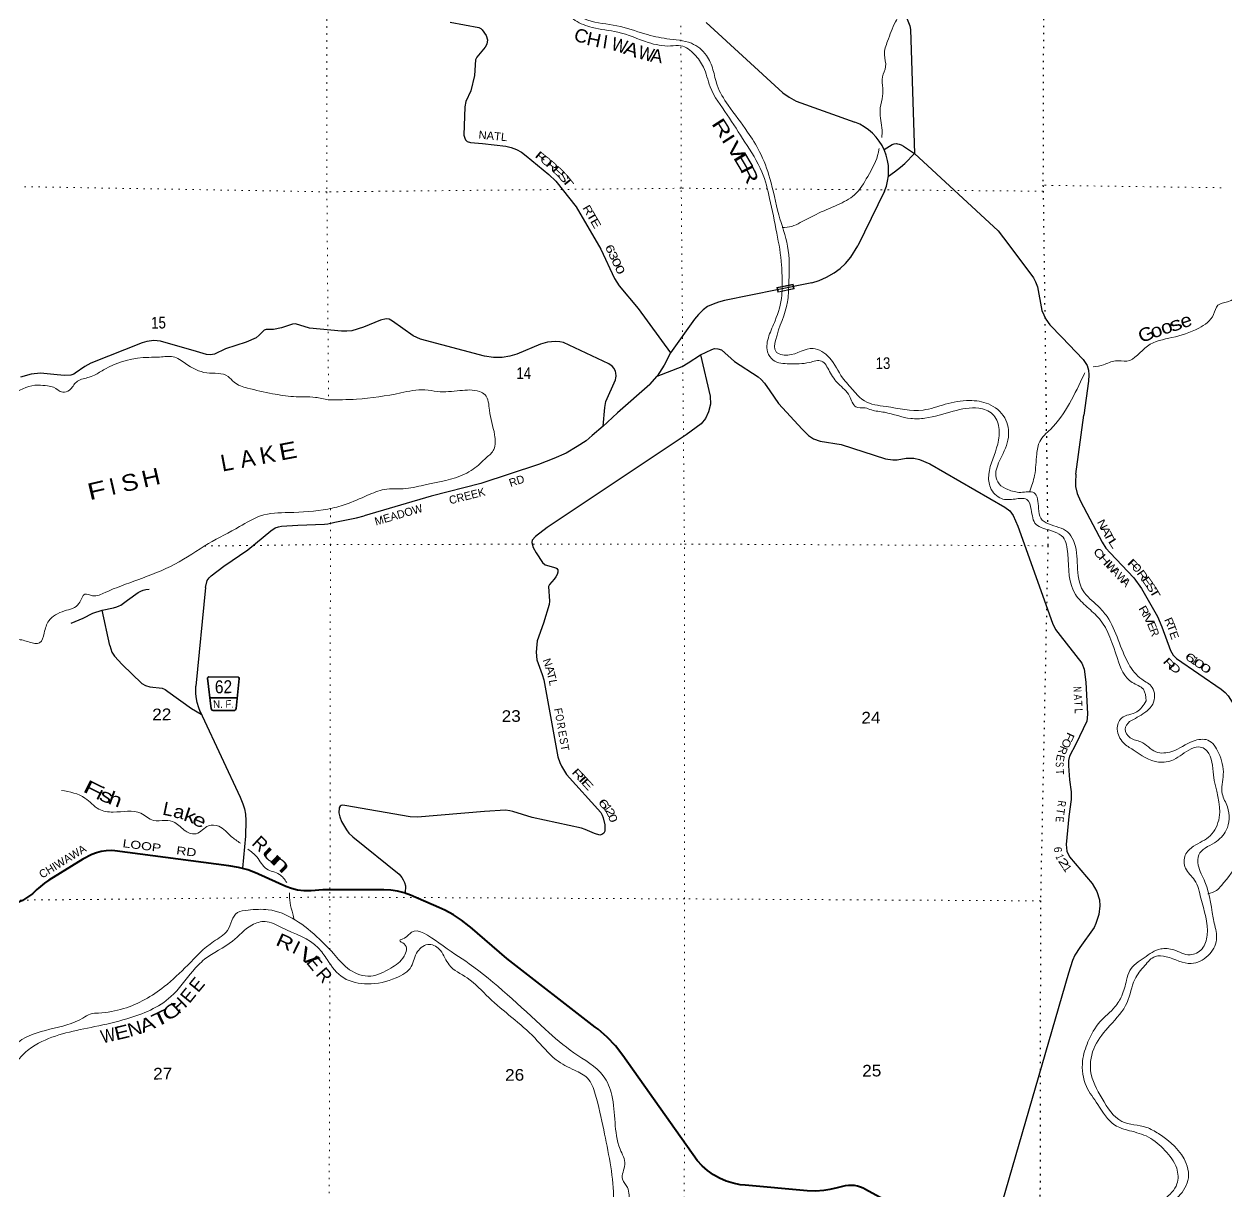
# Model space of a CAD drawing. Header units: feet. Extents: x -3 to 248627, y 0 to 184934.
# Drawn here: x 71586 to 89617, y 112351 to 129861 of the extents above; entities that cross this region are included whole.
import ezdxf
from ezdxf.enums import TextEntityAlignment as Align

# ---------------------------------------------------------------- set-up
doc = ezdxf.new("R2010")
doc.units = ezdxf.units.FT
doc.header["$LTSCALE"] = 70
doc.linetypes.add('DOTTED', pattern=[1.5, 0.3, -1.2])
for name, color, linetype, lineweight in [('26', 7, 'Continuous', 40), ('27', 7, 'Continuous', 35), ('29', 7, 'Continuous', 25), ('30', 7, 'Continuous', 35), ('31', 7, 'Continuous', 13), ('39', 7, 'Continuous', 13), ('6', 7, 'DOTTED', 25), ('7', 7, 'DOTTED', 13)]:
    doc.layers.add(name, color=color, linetype=linetype, lineweight=lineweight)
doc.layers.add('41', color=7, linetype='Continuous')

msp = doc.modelspace()

# ---------------------------------------------------------------- linework, layer by layer
at = {"layer": '26'}
for points in [[(75079.06, 117125.2), (74942.28, 117178.19), (74800.71, 117216.59), (74655.9, 117239.98), (72947.47, 117464.54), (72890.05, 117467.7), (72816.68, 117464.88), (72744.01, 117454.41), (72672.83, 117436.4), (72603.92, 117411.04), (72467.66, 117341.16), (71956.83, 117025.91), (71890.47, 116981.07), (71800.15, 116907.63), (71777.53, 116883.37), (71711.61, 116822.11), (71639.64, 116768.08), (71562.42, 116721.86), (71480.8, 116683.97), (71395.66, 116654.82), (70778.42, 116489.37)], [(85256.83, 111807.58), (84199.03, 112389.11), (84165.87, 112406.74), (84123.29, 112424.42), (84079.09, 112437.55), (84033.75, 112445.99), (83987.79, 112449.65), (83941.69, 112448.48), (83895.97, 112442.5), (83776.41, 112413.11), (83664.53, 112387.89), (83574.24, 112372.99), (83449.89, 112363.92), (83325.27, 112367.89), (82395.22, 112451.01), (82320.09, 112459.24), (82214.3, 112480.48), (82111.31, 112512.66), (82012.24, 112555.42), (81918.19, 112608.31), (81830.18, 112670.74), (81749.18, 112742.03), (81676.08, 112821.39), (80561.98, 114396.21), (80452.16, 114540.17), (80327.89, 114671.85), (80190.54, 114789.82), (80147.57, 114821.93), (78823.66, 115849.41), (78271.7, 116324.52), (78259.18, 116335.89), (78145.1, 116427.9), (78022.03, 116507.48), (77891.32, 116573.76), (77804.92, 116617.03), (77380.39, 116802.09), (77283.95, 116836.97), (77183.76, 116861.77), (77081.52, 116875.96), (76978.36, 116879.38), (76064.02, 116879.09), (75891.12, 116866.37), (75871.25, 116865.39), (75778.5, 116866.72), (75686.4, 116877.73), (75595.95, 116898.31), (75508.15, 116928.23), (75098.08, 117116.49), (75079.06, 117125.2)]]:
    msp.add_lwpolyline(points, dxfattribs=at)
at = {"layer": '29'}
for p, q in [((86188.78, 126763.53), (84931.31, 127918.36)), ((84484.7, 127356.62), (84082.03, 126534.77)), ((83393.91, 125981.17), (82876.48, 125875.96)), ((80966.89, 124456), (81077.03, 124580.11)), ((87351.65, 123112.25), (87474.05, 123998.52)), ((74304.37, 121414.61), (74162.19, 119935.84)), ((72874.2, 120544.37), (72755.99, 121075.94))]:
    msp.add_line(p, q, dxfattribs=at)
for points in [[(84721.04, 130196.11), (84861.97, 129836.44), (84875.02, 129777.53), (84931.31, 127918.36)], [(77975.45, 129889.75), (78405.39, 129808.82), (78433.65, 129796.7), (78453.48, 129777.02), (78514.4, 129687.62), (78530.55, 129627.02), (78521.17, 129561.22), (78498.25, 129513.91), (78375.11, 129364.43), (78354.42, 129323.71), (78340.03, 129089.3), (78283.48, 128862.59), (78209.58, 128697.84), (78192.95, 128621.63), (78179.94, 128192.97), (78193.44, 128152.46), (78205.55, 128124.18), (78229.77, 128099.94), (78278.95, 128085.53), (78455.52, 128068.78), (78806.69, 128031.24), (78885.83, 128011.06), (78966.57, 127982.78), (79043.28, 127942.38), (79112.51, 127885.23), (79451.36, 127605.29), (79556.01, 127506.07), (79863.84, 127119.6), (80231.26, 126485.39), (80438.9, 126044.29), (80508.8, 125938.58), (80790.98, 125594.22), (81275.94, 124930.09)], [(81809.4, 129883.54), (82960.29, 128831.63), (83054.03, 128764.47), (83159.35, 128706.57), (84039.9, 128389.5)], [(84480.5, 127979.65), (84596.76, 128055.83), (84613.54, 128061.62), (84629.74, 128067.41), (84661.57, 128069.72), (84680.66, 128067.41), (84702.65, 128061.62), (84733.32, 128048.88), (84767.46, 128029.2), (84931.31, 127918.36)], [(84543.23, 127581.08), (84636.11, 127645.92), (84724.64, 127715.4), (84786.56, 127770.98), (84931.31, 127918.36)], [(86188.78, 126763.53), (86265.78, 126657.15), (86511.14, 126332.93), (86714.83, 126055.03), (86747.24, 125994.81), (86779.65, 125920.7), (86844.46, 125568.69), (86900.01, 125434.37), (86960.19, 125351), (87140.74, 125165.73), (87460.17, 124832.24), (87520.35, 124744.24), (87543.49, 124670.13), (87544.65, 124600.65), (87543.49, 124508.02), (87474.05, 123998.52)], [(83393.91, 125981.17), (83504.82, 126017.88), (83615.93, 126064.2), (83731.66, 126131.36), (83817.3, 126193.89), (83898.32, 126272.62), (83977.01, 126365.26), (84082.03, 126534.77)], [(82876.48, 125875.96), (82084.77, 125716.82), (81994.5, 125691.34), (81913.48, 125663.55), (81832.47, 125624.18), (81765.35, 125575.55), (81695.91, 125506.08), (81633.41, 125434.28), (81275.94, 124930.09)], [(80265.26, 123831.91), (80290.6, 124111.74), (80308.95, 124201.44), (80450.25, 124528.68), (80457.33, 124554.95), (80462.37, 124581.2), (80457.33, 124631.7), (80450.25, 124653.92), (80431.08, 124696.34), (80400.52, 124731.35), (80353.36, 124767.03), (79674.09, 125086.19), (79617.57, 125096.3), (79551.71, 125103.76), (79433.88, 125092.26), (79329.44, 125060.12), (78973.56, 124913.38), (78866.64, 124884.2), (78753.59, 124864), (78624.4, 124859.96), (78486.51, 124883.85), (77528.29, 125138.71), (77417.62, 125186.61), (77107.26, 125408.68), (77059.96, 125437.66), (77011.51, 125441.7), (76930.72, 125419.43), (76674.8, 125315.46), (76498.78, 125263.95), (76426.11, 125255.87), (76344.37, 125255.02), (75864.79, 125303.65), (75657.01, 125364.95), (75607.7, 125363.89), (75443.67, 125308.65), (75325.56, 125281.77), (75216.95, 125280.11), (75185.26, 125272.75), (75107.94, 125195.27), (75063.75, 125157.73), (74915.85, 125090.58), (74603.75, 124990.22), (74441.79, 124912.48), (74379.8, 124900.5), (74318.65, 124904.39), (74172.9, 124953.09), (73630.43, 125105.41), (73531.39, 125114.47), (73425.92, 125101.94), (73357.78, 125082.15), (72588.68, 124775.12), (72496.18, 124724.79), (72354.52, 124625.64), (72330.3, 124609.48), (72286.53, 124599.12), (72193.03, 124593.32), (72083.97, 124603.68), (71833.71, 124625.64), (71694.91, 124612.91), (71530.92, 124565.04)], [(81724.25, 124903.98), (81894.82, 124983.39), (81935.2, 124995.51), (81984.29, 124993.96), (82040.17, 124975.31), (82236.29, 124801.51), (82591.26, 124571.31), (82633.2, 124533.99), (82684.12, 124478.39), (82766.77, 124360.72), (82896.44, 124171.4), (83248.03, 123789.41), (83344.22, 123694.63), (83419.51, 123642.44), (83517.82, 123605.76), (83833.18, 123557.29), (84496.87, 123343.15), (84608.81, 123326.53), (84674.51, 123326.99), (84807.75, 123351.23), (84925.45, 123350.83), (85009.61, 123331.03), (85164.66, 123266.43), (86289.44, 122620), (86362.11, 122563.44), (86414.6, 122494.76), (86484.65, 122332.64), (87002.24, 120876.42), (87048.46, 120785.86), (87115.83, 120692.99), (87441.6, 120276.77), (87476.42, 120187.94), (87501.74, 119994.83), (87526.88, 119517.31), (87522.84, 119456.71), (87514.77, 119408.23), (87351.9, 119066.53), (87258.39, 118883.03), (87243.34, 118821.43), (87242.25, 118737.59), (87257.43, 118531.15), (87282.62, 118349.76), (87281.58, 118234.93), (87245.28, 117980.33), (87208.15, 117559.51), (87216, 117460.97), (87255.58, 117373.6), (87595.24, 116977.51), (87668.18, 116854.97), (87707.26, 116731.99), (87710.57, 116640.85), (87696.44, 116511.57), (87651.65, 116373.12), (87625.78, 116317.66), (87413.56, 116014.94), (87335.1, 115901.54), (87300.63, 115821.88), (87241.81, 115633.21), (86198.53, 112026.98)], [(81724.25, 124903.98), (81869.01, 124282.19), (81874.64, 124163.27), (81844.6, 124047.71), (81801.96, 123949.15), (81733.57, 123868.68), (81510.16, 123702.86), (79426.59, 122312.12), (79250.38, 122175.61), (79201.93, 122123.09), (79195.57, 122088.17), (79218.08, 122014.01), (79264.85, 121932.46), (79355.35, 121787.77), (79396.45, 121753.17), (79558.22, 121706.97), (79571.3, 121696.34), (79585.48, 121678.69), (79585.48, 121642.33), (79578.41, 121610.01), (79558.22, 121573.65), (79534.32, 121537.87), (79460.32, 121460.53), (79448.87, 121429.11), (79461.33, 121210.06), (79456.79, 121158.81), (79372.56, 120877.84), (79277.62, 120616.19), (79270.56, 120556.69), (79263.5, 120442.46), (79274.17, 120328.41), (79353.94, 120106.69), (79378.56, 120030.39), (79589.24, 118872.74), (79615.75, 118790.12), (79643, 118733.56), (79719.45, 118607.32), (80230.77, 118040.23), (80253.64, 118002.33), (80268.78, 117957.89), (80290.21, 117856.41), (80294.02, 117812.45), (80292, 117761.95), (80277.87, 117729.63), (80247.15, 117707.91), (80217.31, 117699.33), (80138.76, 117723.15), (79999.29, 117786.19), (79943.69, 117803.87), (79202.65, 117964.78), (78914.26, 118054.86), (78867.08, 118064.51), (78803.23, 118073.03), (78488.18, 118053.78), (77483.03, 117968), (77371.86, 117973.69), (76394.12, 118146.93), (76363.68, 118149.8), (76340.46, 118145.76), (76323.31, 118133.64), (76308.16, 118110.26), (76304.13, 118036.68), (76317.25, 117974.06), (76343.69, 117906.25), (76417.17, 117778.12), (76454.52, 117731.67), (76515.77, 117673.17), (77209.51, 117113.39), (77250.88, 117067.1), (77271.06, 117032.76), (77291.25, 116988.32), (77302.97, 116939.83), (77299.66, 116831.29)], [(81275.94, 124930.09), (81180.89, 124748.79), (81077.03, 124580.11)], [(81077.03, 124580.11), (81449.39, 124725.63), (81541.98, 124781.21), (81724.25, 124903.98)], [(80966.89, 124456), (80481.25, 124030.38), (80254.25, 123821.79)], [(80265.26, 123831.91), (80103.43, 123690.44), (80009.67, 123614.02), (79878.9, 123526.01), (79713.39, 123428.75), (79529.39, 123347.69), (79298.39, 123256.99)], [(79298.39, 123256.99), (78431.09, 122972.63), (77689.69, 122783.42), (76684.49, 122488.67)], [(87351.65, 123112.25), (87347.12, 122990.4), (87349.14, 122925.75), (87371.35, 122824.75), (87421.81, 122707.59), (87744.8, 122093.5), (87803.34, 122004.63), (87865.92, 121931.9), (88221.21, 121560.22), (88334.25, 121398.62), (88576.49, 120978.46), (88641.09, 120824.94), (88770.29, 120469.42), (88810.66, 120400.75), (88859.11, 120348.22), (89529.31, 119887.66), (89587.85, 119839.19), (89634.28, 119790.7), (89769.54, 119572.71)], [(74304.37, 121414.61), (74332.94, 121515.85), (74360.71, 121557.54), (74393.13, 121589.96), (74582.93, 121733.54), (74939.39, 121979.02), (75286.59, 122261.56), (75350.24, 122305.56), (75401.17, 122324.09), (75443.99, 122331.03), (75689.34, 122349.56), (76092.1, 122363.45), (76141.86, 122370.4), (76244.87, 122391.24), (76567.76, 122458.41), (76684.49, 122488.67)], [(72755.99, 121075.94), (72924.46, 121108.25), (72978.28, 121124.47), (73014.15, 121138.36), (73035.56, 121149.94), (73137.41, 121221.73), (73294.8, 121339.84), (73334.74, 121360.68), (73373.5, 121374.57), (73411.12, 121382.68), (73459.14, 121390.79)], [(72290.09, 120880.15), (72470.78, 120953.09), (72616.6, 121027.2), (72755.99, 121075.94)], [(72874.2, 120544.37), (72904.21, 120443.62), (72941.24, 120385.73), (73056.98, 120258.35), (73353.26, 119975.82), (73408.81, 119943.39), (73473.62, 119922.55), (73654.17, 119901.71), (73700.46, 119883.18), (73739.81, 119853.07), (74093.96, 119600.64), (74242.1, 119514.96)], [(74242.1, 119514.96), (74205.06, 119609.91), (74181.91, 119688.65), (74172.66, 119744.23), (74163.4, 119820.65), (74162.19, 119935.84)], [(74223.97, 119553.36), (74255.64, 119489.34), (74824.39, 118267.94)], [(74824.39, 118267.94), (74863.6, 118171.75), (74889.06, 118093.01), (74902.95, 118014.27), (74912.49, 117918.37)], [(74912.49, 117918.37), (74905.92, 117685.57), (74859.37, 117203.96)]]:
    msp.add_lwpolyline(points, dxfattribs=at)
msp.add_arc((83765, 127658.91), 780.61, 337.21707, 69.38027, dxfattribs=at)
at = {"layer": '30'}
msp.add_line((74377.2, 119760.48), (74782.27, 119760.48), dxfattribs=at)
msp.add_lwpolyline([(74423.05, 119569.93), (74404.07, 119572.04), (74392.83, 119591.73), (74337.3, 120052.39), (74342.92, 120063.64), (74356.98, 120072.08), (74798.38, 120070.67), (74805.41, 120066.45), (74812.44, 120050.98), (74765.34, 119597.36), (74756.2, 119578.37), (74745.67, 119569.22)], close=True, dxfattribs=at)
at = {"layer": '31'}
for p, q in [((82871.43, 125912.81), (83116.28, 125963.29)), ((83116.28, 125963.29), (83131.43, 125889.83))]:
    msp.add_line(p, q, dxfattribs=at)
msp.add_lwpolyline([(83131.43, 125889.83), (82886.58, 125839.35), (82871.43, 125912.81)], dxfattribs=at)
msp.add_lwpolyline([(82880.88, 125906.59), (83110.06, 125953.83), (83121.97, 125896.04), (82892.79, 125848.8)], close=True, dxfattribs=at)
at = {"layer": '39'}
for points in [[(75419.63, 137783.39), (75405.99, 137739.68), (75372.84, 137525.97), (75394.97, 137324.58), (75602.84, 136875.12), (75803.97, 136701.81), (76296.89, 136555.75), (76926.67, 136421.19), (77119.3, 136292.15), (77281.51, 135979.31), (77251.49, 135755.2), (77113, 135705.37), (76690.15, 135690.87), (76411.13, 135593.19), (76256.22, 135369.79), (76222.24, 135139.58), (76202.11, 134933.72), (76085.11, 134747), (76108.62, 134610.15), (76309.04, 134303.76), (76541.81, 134189.25), (76979.13, 133961.96), (77122.21, 133751.75), (77047.88, 133323.54), (77119.18, 133037.98), (77284.51, 132817.92), (77291.16, 132551.85), (77394.09, 132327.11), (77548.09, 132233.96), (77741.2, 132056.53), (77725.8, 131780.15), (77594.11, 131653.77), (77456.19, 131545.47), (77441.57, 131394.1), (77408.18, 131103.42), (77420.96, 130829.34), (77516.63, 130727.52), (77835.54, 130456.64), (78063.69, 130402.57), (78280.59, 130263.7), (78754.8, 129972.28), (79061.2, 129949.27), (79523.66, 130032.73), (79660.71, 130024.08), (79847.08, 129917.15), (80101.94, 129808.92), (80485.33, 129740.35), (80942.08, 129585.84), (81274.96, 129532.86), (81432.03, 129536.52), (81634.75, 129405.57), (81769.57, 129215.43), (81871.16, 128922.13), (82125.09, 128501.38), (82388.96, 128092.83), (82647.18, 127643.89), (82761.9, 127245.88), (82869.75, 126726.82), (82940.96, 126245.69), (82949.28, 125932.29)], [(75494.39, 137783.57), (75483.91, 137737.82), (75475.46, 137537.12), (75561.12, 137225.51), (75773.96, 136884.97), (76207.18, 136665.7), (76945.81, 136522.2), (77233.7, 136333.67), (77413.92, 136033.12), (77404.52, 135760.83), (77233.02, 135585.65), (77069.99, 135573.86), (76639.18, 135549.2), (76479.05, 135446.71), (76342.22, 135227.53), (76321.44, 135088.2), (76301.2, 134894.43), (76184.42, 134685.54), (76209.64, 134578.94), (76445.3, 134375.75), (77008.27, 134071.14), (77177.63, 133851.12), (77198.6, 133563.02), (77140.84, 133292.25), (77156.81, 133102.89), (77338.11, 132897.11), (77426.31, 132736.74), (77402.35, 132510.67), (77449.83, 132394.23), (77688.88, 132255.59), (77868.66, 131999.39), (77848.66, 131781.43), (77681.11, 131614.35), (77537.25, 131495.91), (77570.41, 131401.49), (77551.5, 131276.29), (77470.8, 131085.92), (77529.46, 130856.69), (77682.4, 130666.75), (77976.03, 130508.52), (78214.25, 130454.55), (78404.94, 130317.43), (78862.84, 130045.99), (79096.55, 130040.36), (79605.32, 130126.33), (79744.86, 130069.32), (80036.4, 129919.13), (80472.29, 129836.99), (80892.47, 129714.36), (81221.52, 129641.18), (81588.79, 129572.43), (81814.16, 129391.31), (81912.97, 129176.61), (81975.68, 128945.4), (82139.79, 128644.68), (82431.79, 128242.47), (82609.94, 127947.95), (82766.99, 127546.35), (82899.27, 127001.34), (83030.83, 126528.9), (83052.03, 126012.97), (83048.87, 125951.11)], [(87611.07, 124720.65), (87767.77, 124753.72), (87944.45, 124812.02), (88115.71, 124807.76), (88425.7, 125032.78), (88793.04, 125161.63), (89194.52, 125300.91), (89416.05, 125508.87), (89479.17, 125644.62), (89623.68, 125696.54), (90001.53, 125984.77), (90398.45, 126178.44), (90676.33, 126391.03), (90973.82, 126658.26), (91225.68, 126854.45), (91316, 127091.29), (91346.84, 127436.39), (91445.71, 127622.91), (91682.75, 128300.82), (91863.97, 128716.04), (91908.02, 128946.35), (92008.43, 129181.28), (92240.24, 129776.47), (92315.73, 130087.75), (92267.51, 130278.79), (92156.07, 130549.81), (92062.93, 130802.88), (92025.89, 131086.78), (92088.01, 131323.33), (92239.81, 131657.59), (92364.75, 131856.48), (92390.87, 131882.05)], [(84714.12, 130008.54), (84647.32, 129892.71), (84529.32, 129603.15), (84482.97, 129401.05), (84500.86, 129221.79), (84451.98, 129072.08), (84457.72, 128898.75), (84447.2, 128739.36), (84416.75, 128559.6), (84447.79, 128271.6), (84443.11, 128162.7)], [(84402.13, 127995.58), (84392.66, 127938.35), (84233.07, 127577.8), (84034.37, 127301.51), (83780.05, 127149.66), (83457.16, 127007.17), (83220.7, 126883.72), (83094.35, 126827.96), (82950.77, 126808.92)], [(82949.28, 125932.29), (82943.41, 125794.09), (82844.43, 125414), (82752.02, 125185.21), (82730.22, 124945.05), (82816.04, 124820.94), (83056.27, 124767), (83358.2, 124788.3), (83541.3, 124808.35), (83659.67, 124652.33), (83794.44, 124466.23), (83959.39, 124284.47), (84055.67, 124122.17), (84192.8, 124105.45), (84287.76, 124076.2), (84483.5, 124039.94), (84879.21, 123947.3), (85088.66, 123951.5), (85514.64, 124056.76), (85898.93, 124101.1), (86103.22, 124014.52), (86197.86, 123813.89), (86180.21, 123561.68), (86047.69, 123110.68), (86071.81, 122911.33), (86236.58, 122747.72), (86440.1, 122739.76), (86615.42, 122731.51), (86683.34, 122585.04), (86756.08, 122357.97), (86859.35, 122302.59), (87160.82, 122166.62), (87229.75, 121917.33), (87346.55, 121307.64), (87521.63, 121119.94), (87704.67, 120942.41), (87974.38, 120350.45), (88197.49, 119989.86), (88363.68, 119886.75), (88403.66, 119713.78)], [(83048.87, 125951.11), (83030.97, 125698.22), (82851.38, 125117.69), (82852.99, 124954.4), (83032.82, 124897.8), (83414.54, 124998.57), (83657.64, 124857.96), (83855.99, 124557.6), (84014.95, 124369.74), (84183.71, 124210.2), (84506.82, 124126.88), (85061.26, 124074.2), (85394.78, 124160.35), (85756.79, 124216.56), (86041.31, 124165.09), (86285.07, 123957.95), (86340.32, 123666.18), (86222.68, 123340.34), (86152.6, 123093.63), (86202.19, 122967.13), (86333.96, 122881.8), (86525.73, 122839.45), (86725.2, 122833.47), (86793.97, 122600.31), (86827.67, 122451.46), (86943.33, 122365.97), (87228.52, 122245.96), (87314.37, 122119.84), (87374.54, 121737.39), (87460.82, 121363.27), (87682.6, 121137.76), (87819.13, 120977.89), (88144.41, 120265.53), (88340.03, 120037.72), (88496.33, 119916.37), (88504.84, 119666.45), (88385.25, 119538.17), (88156.94, 119404.74)], [(70037.89, 123151.08), (70009.15, 123205.21), (69992.52, 123257.46), (70000.04, 123311.98), (69995.1, 123404.67), (70126.75, 123535.08), (70235.6, 123731.79), (70409.91, 123826.36), (70700.57, 123968.52), (70993.99, 124036.1), (71160.12, 124142.68), (71438.27, 124329.06), (71795.63, 124447.72), (71936.76, 124435.08), (72027.59, 124415.87), (72165.28, 124342.71), (72265.69, 124374), (72371.26, 124494.06), (72537.79, 124560.32), (72640.15, 124597.68), (72796.39, 124686.01), (73457.32, 124864.29), (73618.43, 124867.99), (73821.83, 124872.13), (74006.12, 124771.23), (74325.76, 124631.42), (74644.53, 124578.3), (74734.01, 124492.53), (74934.3, 124403.9), (75309.79, 124319.11), (75626.45, 124276.04), (75952.89, 124263.32), (76146.64, 124225.02)], [(86662.23, 122858.51), (86732.73, 123091.62), (86765.8, 123414.56), (86812.26, 123604.57), (86969.62, 123783.65), (87475.13, 124607.51), (87487.81, 124633.53)], [(76146.64, 124225.02), (76569.51, 124237.51), (77233.29, 124331.14), (77595.41, 124377.26), (77778.94, 124352.97), (78119.24, 124364.59), (78413.45, 124351.54), (78496.53, 124302), (78561.25, 124070.81), (78639.41, 123702.66), (78627.48, 123482.77), (78519.9, 123362.69), (78318.19, 123187.18), (78188.01, 123111.22), (77617.47, 122958.08), (77307.88, 122896.37), (76985.73, 122882.93), (76734.81, 122795.62), (76401.79, 122659.08), (76140.61, 122589.81), (75554.98, 122537.32), (75130.47, 122486.51), (74817.83, 122325.98), (74349.01, 122071.07), (73846.46, 121763.39), (73292.83, 121529.77), (72801.23, 121337.13), (72612.35, 121290.8), (72499.34, 121311.79), (72408.07, 121171.72), (72191.6, 121062.6), (71957.41, 120912.97), (71888.71, 120730.79), (71819.67, 120582.89), (71666.46, 120595.4), (71470.66, 120637.71), (71414.11, 120653.25), (71439.67, 120716.02), (71352.39, 120783.66), (71157.75, 120912.68), (71168.64, 121033.77), (71202.5, 121072.43), (71258.38, 121125.43), (71253.46, 121216.11), (71198.8, 121243.77), (71114.05, 121259.01), (70966.44, 121112.3), (70766.74, 120936.82), (70618.38, 120663.08), (70470.49, 120544.6), (70264.6, 120588.82), (70190.28, 120567.88), (70164.61, 120515.19), (70088.71, 120449.88), (69994.83, 120370.27), (69730.87, 120379.61), (69614.05, 120378.38), (69453.56, 120312.19), (69370.87, 120323.42), (69424.37, 120412.69), (69447.7, 120497.62), (69427.03, 120551.84), (69438.63, 120600.35), (69557.63, 120789.1), (69647.93, 121027.96), (69669.42, 121094.72), (69700.38, 121224.08), (69592.42, 121345.94), (69426.01, 121471.22), (69416.92, 121575.97), (69434.21, 121660.83), (69508.59, 121675.73), (69532.14, 121738.47), (69505.8, 121754.33), (69450.95, 121802.14), (69458.37, 121866.74), (69544.13, 121952.32), (69531.35, 122022.75), (69581.71, 122023.28), (69621.79, 122043.86), (69678.24, 122038.4), (69778.78, 122055.58), (69809.43, 122011.54), (69838.79, 122098.55), (69863.86, 122211.72), (69975.99, 122279.42), (69960.78, 122392.17), (70001.44, 122557.93), (70037.08, 122620.8), (69960.08, 122666.37), (69995.34, 122767.55), (70012.75, 122840.32), (70070.27, 122931.65), (70025.56, 122971.5), (70034.89, 123046.2), (70016.23, 123100.44), (70037.89, 123151.08)], [(88403.66, 119713.78), (88266.3, 119549.03), (88035.6, 119453.87), (87972.78, 119287.89), (88065.42, 119085.22), (88209.47, 118979.86), (88589.98, 118794.31), (88815.22, 118830.94), (89079.51, 118992.99), (89236.38, 119016.8), (89319.52, 118961.22), (89413.69, 118603.32), (89500.58, 117963.07), (89366.29, 117691.49), (89116.06, 117533.63), (88992.48, 117401.28), (88996.45, 117203.74), (89131.13, 117027.72), (89226.48, 116754.51), (89320.59, 116199.02), (89244.03, 115996.59), (89063.64, 115906), (88821.19, 115980.08), (88623.66, 115994.14), (88377.2, 115862.53), (88161.55, 115670.75), (88112.61, 115527.09), (88040.4, 115292.46), (87937.32, 115124.03), (87715.91, 114903.97), (87533.6, 114599.63), (87453.81, 114316.53), (87512.01, 113930.02), (87679.81, 113663.62), (87936.66, 113353.79), (88155.03, 113269.38), (88439.99, 113173.56), (88687.72, 112972.51), (88863.57, 112706.19), (88867.91, 112470.34), (88676.85, 112236.48), (88583.36, 112116.54), (88602.94, 111969.57), (88710.68, 111666.24), (88863.22, 111516.62), (89093.96, 111404.11), (89383.9, 111211.56), (89710.79, 111152.48), (90124.95, 111027.77), (90333.93, 110874.7), (90420.49, 110676), (90380.32, 110459.84), (90188.16, 110133.23), (90020.53, 109974.21), (89834.16, 109877.5), (89568.74, 109830.37), (89420.7, 109728.01), (89471.28, 109500.71), (89544.12, 109263.56), (89620.65, 109215.76)], [(88156.94, 119404.74), (88091.59, 119291.14), (88165.39, 119160.86), (88327.15, 119098.03), (88552.2, 118949.17), (88791.83, 118955.7), (89112.59, 119110.27), (89329.99, 119124.64), (89491.01, 118932.77), (89562.69, 118608.9), (89547.43, 118318.41), (89623.88, 118123.64), (89607.18, 117774.66), (89429.76, 117587.31), (89193.87, 117405.4), (89187.33, 117252.1), (89286.51, 116999.1), (89427.58, 116379.58), (89460.23, 116131.92), (89333.66, 115894.7), (89081.04, 115775.12), (88707.39, 115878.08), (88542.2, 115880.39), (88386.39, 115747.7), (88235.39, 115536.44), (88119.94, 115192.48), (87863.51, 114847.04), (87638.95, 114538.23), (87574.13, 114166.57), (87745.41, 113751), (88040.85, 113409.32), (88410.36, 113318.42), (88590.55, 113225.54), (89005.87, 112778.24), (89041.86, 112601.19), (88917.8, 112313.6), (88724.35, 112118.02), (88679.22, 111996.57), (88790.38, 111753.77), (88965.62, 111549.95), (89210, 111483.95), (89322.13, 111348.02), (89880.78, 111277.24), (90281.13, 111122.14), (90461.47, 110809.5), (90520.75, 110517.77), (90377.25, 110159.4), (90180.24, 109915.39), (89819.24, 109756.37), (89590.59, 109657.21), (89562.65, 109630.7), (89626.18, 109520.47), (89743.36, 109357.01)], [(72147.67, 118370.5), (72499.27, 118257.23), (72708.39, 118090.05), (72922.34, 118045.91), (73337.45, 118028.07), (73525.83, 117921.17), (73701.08, 117920.98), (73846.41, 117890.24), (74008.83, 117760.88), (74168.33, 117722.23), (74352.47, 117841.09), (74503.63, 117832.59), (74692.45, 117681.33), (74828.77, 117578.1)], [(89332.62, 116820.59), (89461.01, 116869.87), (89532.8, 116943.2), (89794.84, 117333.05), (89899.15, 117580.12), (90141.62, 117707.66), (90560.17, 117750.34), (90638.16, 117725.93)], [(74941.74, 117489.64), (75076.19, 117372.82), (75220.96, 117194.89), (75415.14, 117112.24), (75524.24, 116989.51)], [(75563.77, 116834.07), (75574.44, 116686.47), (75614.34, 116521.56), (75637.81, 116429.34)], [(85081.57, 105480.89), (85063.67, 105662.16), (85040.46, 105972.41), (84942.36, 106116.56), (84805.32, 106123.19), (84695.19, 106057.52), (84624.55, 106070.9), (84644.66, 106278.78), (84544.93, 106995.51), (84551.11, 107594.39), (84707.17, 107904.5), (85106.94, 108217.16), (85684.98, 108426.83), (86110.07, 108419.18), (86217.21, 108379.97), (86261.12, 108420.75), (86307.9, 108374.87), (86439.25, 108128.25), (86593.39, 108020.98), (86779.44, 107946.31), (86918.73, 107915.51), (87060.02, 108090.38), (87064.34, 108469.47), (86930.46, 109585.05), (86730.65, 109828.95), (86479.7, 109949.31), (86280.44, 109933.12), (85953.6, 109782.52), (84966.86, 109348.8), (84727.05, 109156.77), (84520.77, 109035.66), (84215.07, 108988.11), (83640.01, 109088.96), (83265.3, 109298.77), (83039.41, 109532.3), (82864.37, 109715.97), (82685.41, 109889.51), (82247.57, 110372.86), (81929.59, 110548.98), (81560.7, 110781.02), (81348.95, 110807.03), (80900.97, 110889.05), (80791.04, 111006.86), (80681.03, 111336.37), (80646.47, 112184.83), (80630.09, 112416.53), (80556.35, 112540.76), (80590.41, 112762.9), (80521.68, 112992.03), (80396.87, 113801.25), (80269.13, 114090.25), (79828.62, 114436.47), (79398.1, 114790.85), (78258.4, 115772.94), (77802.12, 116084.72), (77393.65, 116245.78), (77289.77, 116158), (77217.64, 116118.93), (77282.57, 116071.22), (77282.41, 115883.71), (77082.73, 115706.22), (76781.75, 115588.15), (76466.61, 115681.63), (76250.99, 115895.12), (76012.88, 116142.64), (75247.14, 116582.24), (74943.04, 116577.04), (74784.29, 116539.09), (74633.85, 116271.38), (74428.01, 116105.92), (74038.73, 115751.03), (73687.4, 115428.8), (73078.31, 115099.84), (72704.31, 115033.43), (72577.56, 115017.99), (72469.38, 114958.39), (71504.08, 114597.48), (71326.74, 114402.07), (71155.48, 114202.7), (70925.29, 114055.12), (70657.16, 113905.46)], [(70725.6, 113797.21), (70946.61, 113936.39), (71349.12, 114174.48), (71614.29, 114451.45), (71804.37, 114580.46), (72643.88, 114829.16), (73128.16, 114947.13), (73787.58, 115278.63), (74114.12, 115663.1), (74291.66, 115838.35), (74709.96, 116110.88), (75001.66, 116351.84), (75198.52, 116406.32), (75447.19, 116314.16), (75996.04, 116011.41), (76128.73, 115833.35), (76377.17, 115559.73), (76734.57, 115470.72), (77162.73, 115559.87), (77390.66, 115731.61), (77485.13, 115956.4), (77661.33, 116063.08), (77827.42, 115970.06), (77958.47, 115753.68), (78228.29, 115558.91), (78553.48, 115263.9), (79240.26, 114660.17), (79561.74, 114332.87), (79839.26, 114174.47), (80031.77, 114057.52), (80148.94, 113818.82), (80275.12, 113279.79), (80421.84, 112291.36), (80419.99, 111865.92), (80453.75, 111507.39), (80542.97, 111038.54), (80576.79, 110877.6), (80625.9, 110799.48), (80805.93, 110722.73), (81271.71, 110673.16), (81674.08, 110518.08), (82235.72, 110144.9), (82336, 109984.65), (82355.22, 109873.96), (82558, 109736.96), (83049.98, 109278.37), (83401.75, 108943.32), (83799.67, 108830.54), (84376.17, 108788.17), (84982.09, 109030.4), (86132.47, 109619.06), (86406.99, 109765.08), (86616.49, 109763.23), (86736.81, 109613.27), (86812.27, 109110.01), (86853.44, 108612.43), (86853.36, 108416.86), (86885.58, 108213.56), (86846.13, 108128.47), (86726.29, 108230.04), (86463.43, 108535.78), (86312, 108572.5), (86129.98, 108647.22), (85854.11, 108638.29), (85283.75, 108467), (84921.03, 108277.72), (84720.14, 108223.19), (84536.86, 108017.64)]]:
    msp.add_spline(points, degree=3, dxfattribs=at)
at = {"layer": '6'}
for points in [[(86984.8, 137825.2), (86873.86, 132672.13), (86858.98, 127443.93), (86861.87, 127355.25), (86928, 122374.16)], [(86929.3, 122276.48), (86932.45, 122039.23), (86821.83, 116715.27), (86813.15, 111471.01), (86817.85, 111402.5), (86815.35, 109757.95)]]:
    msp.add_lwpolyline(points, dxfattribs=at)
at = {"layer": '7'}
for p, q in [((81432.87, 129602.82), (81432.42, 129844.24)), ((86861.87, 127355.25), (82806.84, 127388.23)), ((89530.26, 127407.33), (86858.98, 127443.93)), ((76169.2, 115781.62), (76169.08, 115733.23))]:
    msp.add_line(p, q, dxfattribs=at)
for points in [[(76121.17, 134581.22), (76121.79, 132662.62), (76125.91, 127345.91), (76150.64, 124224.98)], [(81481.04, 110797.4), (81481.93, 111415.3), (81487.76, 116744.22), (81485.62, 121990.68), (81437.01, 127399.38), (81433, 129536.31)], [(82729.49, 127388.87), (81437.01, 127399.38), (76125.91, 127345.91), (70900.03, 127434.46), (65575.73, 127290.12), (61807.74, 127333.97)], [(76178.75, 122595.49), (76178.09, 122057.92), (76171.84, 116845.65), (76169.69, 115979.69)], [(74287.34, 122035.21), (76170.03, 122057.84), (81487.63, 122065.01), (86932.45, 122039.23)], [(86821.83, 116715.27), (81487.76, 116744.22), (76169.83, 116771.32), (70822.46, 116719.48), (65622.29, 116651.04), (63853.16, 116629.61)], [(76168.51, 115504.01), (76158.33, 111404.04), (76170.41, 106097.49)]]:
    msp.add_lwpolyline(points, dxfattribs=at)

# ---------------------------------------------------------------- texts
at = {"layer": '27', "width": 1.3}
msp.add_text('LOOP    RD', height=120, rotation=352.512, dxfattribs=at).set_placement((73057.83, 117521.49))
at = {"layer": '27'}
msp.add_text('CHIWAWA', height=120, rotation=31.68, dxfattribs=at).set_placement((71857.07, 117047))
at = {"layer": '30', "width": 1.05}
msp.add_text('NATL', height=120, rotation=354.581, dxfattribs=at).set_placement((78394.17, 128144.91))
at = {"layer": '30'}
for s, height, rotation, width, p in [('F', 120, 320.438, 1.75, (79296.68, 127823.88)), ('O', 120, 317.438, 1.5, (79372.7, 127763.35)), ('R', 120, 320.438, 1.5, (79461.68, 127689.69)), ('E', 120, 316.526, 1.75, (79556.54, 127602.55)), ('S', 120, 308.538, 1.6, (79624.45, 127530.4)), ('T', 120, 308.538, 1.8, (79689.13, 127457.26)), ('R', 120, 300.085, 1.25, (79988.72, 127043.67)), ('T', 120, 300.085, 1.55, (80047.01, 126943.05)), ('E', 120, 300.085, 1.35, (80105.07, 126842.87)), ('6', 120, 295.208, 1.45, (80318.55, 126464.31)), ('3', 120, 295.208, 1.4, (80365.86, 126363.81)), ('0', 120, 295.208, 1.5, (80414.38, 126260.75)), ('0', 120, 295.208, 1.5, (80464.71, 126153.83)), ('N', 120, 297.743, 1.2, (87697.01, 122334.75)), ('A', 120, 297.743, 1.35, (87751.13, 122231.83)), ('T', 120, 297.743, 1.45, (87794.03, 122151.5)), ('L', 120, 303.373, 1.65, (87869.06, 122044.24)), ('C', 120, 303.373, 1.3, (87648.04, 121895)), ('H', 120, 310.71, 1.45, (87737.61, 121790.77)), ('I', 120, 313.708, 1.4, (87807.2, 121718.36)), ('F', 120, 313.708, 1.9, (88172.47, 121712.51)), ('R', 120, 304.973, 1.35, (88302.88, 121562.72)), ('E', 120, 304.973, 1.5, (88376.24, 121465.33)), ('S', 120, 299.965, 1.35, (88431.07, 121385.09)), ('T', 120, 299.965, 1.55, (88485.35, 121300.12)), ('R', 120, 299.965, 1.25, (88323.22, 121037.34)), ('V', 120, 297.965, 1.35, (88395.01, 120905.67)), ('E', 120, 292.821, 1.15, (88438.73, 120815.48)), ('R', 120, 292.821, 1.1, (88699.42, 120874.41)), ('T', 120, 289.972, 1.25, (88734.47, 120789.07)), ('E', 120, 289.972, 1.1, (88769.99, 120676.19)), ('R', 120, 312.686, 1.6, (88710.49, 120229.12)), ('D', 120, 322.503, 1.45, (88804.03, 120155.83)), ('6', 120, 325.503, 1.75, (89038.24, 120310.06)), ('1', 120, 325.503, 0.9, (89101.76, 120266.41)), ('0', 120, 325.503, 1.8, (89167.6, 120221.16)), ('0', 120, 325.503, 1.8, (89264.99, 120154.23)), ('A', 120, 289.788, 1.15, (79417.18, 120156.96)), ('T', 120, 285.884, 1.15, (79435.98, 120072.5)), ('62', 194, 0.63, 0.9, (74577.03, 119828.1)), ('N', 120, 273.014, 0.7, (87316.2, 119884.79)), ('N. F.', 114.1, 0.63, 0.95, (74576.78, 119609.22)), ('A', 120, 273.014, 0.8, (87322.32, 119766.66)), ('F', 120, 280.314, 0.95, (79537.36, 119548.75)), ('T', 120, 273.014, 0.9, (87328.53, 119670.88)), ('L', 120, 273.014, 0.85, (87334.47, 119558.06)), ('O', 120, 280.314, 0.8, (79557.68, 119449.26)), ('R', 120, 280.314, 0.85, (79578.5, 119330.83)), ('E', 120, 280.314, 0.9, (79598.89, 119210.66)), ('F', 120, 244.515, 1.3, (87204.06, 119196.9)), ('S', 120, 280.314, 0.9, (79618.35, 119103.7)), ('R', 120, 247.997, 1.05, (87103.27, 118993.88)), ('O', 120, 242.997, 1.1, (87157.74, 119103.7)), ('E', 120, 258.271, 0.95, (87061.94, 118868.7)), ('R', 120, 312.04, 1.55, (79846.13, 118571.36)), ('T', 120, 312.04, 1.95, (79915.92, 118499.14)), ('S', 120, 269.255, 0.7, (87050.34, 118759.31)), ('T', 120, 274.206, 0.9, (87053, 118643.04)), ('E', 120, 312.04, 1.7, (79985.39, 118423.23)), ('6', 120, 306.04, 1.8, (80230.31, 118132.48)), ('1', 120, 305.108, 0.95, (80286.32, 118073.92)), ('2', 120, 295.924, 1.4, (80322.25, 118017.41)), ('R', 120, 261.886, 0.8, (87081.75, 118179.39)), ('0', 120, 289.924, 1.35, (80356.71, 117933.66)), ('E', 120, 264.958, 0.8, (87051.2, 117942.39)), ('6', 120, 274.555, 0.95, (87024.09, 117477.42)), ('1', 120, 292.371, 0.55, (87056.94, 117353.07)), ('2', 120, 304.614, 1.7, (87121.53, 117251.84)), ('1', 120, 305.614, 0.95, (87176.09, 117167.73))]:
    msp.add_text(s, height=height, rotation=rotation, dxfattribs=dict(at, width=width)).set_placement(p, align=Align.CENTER)
for s, rotation, p in [('RD', 18.153, (78879.01, 122919.53)), ('CREEK', 14.317, (77973.19, 122659.68)), ('MEADOW', 16.342, (76861.33, 122342.52))]:
    msp.add_text(s, height=120, rotation=rotation, dxfattribs=at).set_placement(p)
for s, rotation, p in [('W', 313.708, (87848.27, 121675.39)), ('O', 313.708, (88223.08, 121667.47)), ('A', 313.708, (87907.79, 121608.44)), ('W', 313.708, (87999.22, 121514.54)), ('A', 313.708, (88060.76, 121449.61)), ('I', 299.965, (88361.72, 120970.57)), ('R', 289.972, (88475.13, 120720.3)), ('N', 289.788, (79377.83, 120270.43)), ('L', 280.314, (79459.42, 119977.05)), ('T', 280.314, (79635.23, 119000.97)), ('T', 261.886, (87065.33, 118064.27))]:
    msp.add_text(s, height=120, rotation=rotation, dxfattribs=at).set_placement(p, align=Align.CENTER)
at = {"layer": '41'}
for s, height, rotation, width, p in [('C', 200, 342.805, 1.05, (79909.22, 129589.68)), ('H', 200, 348.035, 1.1, (80108.45, 129529.81)), ('W', 200, 343.353, 0.9, (80483.2, 129447.1)), ('A', 200, 341.354, 1.2, (80658.68, 129388.48)), ('W', 200, 344.75, 0.9, (80886.34, 129321.2)), ('R', 200, 302.632, 1.5, (81961.03, 128248.03)), ('I', 200, 302.858, 1.35, (82060.55, 128083.3)), ('V', 200, 302.457, 1.5, (82175.98, 127910.25)), ('E', 200, 300.692, 1.65, (82282.63, 127737.59)), ('R', 200, 296.816, 1.4, (82374.12, 127560.67)), ('G', 200, 25.438, 1.15, (88450.13, 125122.56)), ('o', 200, 19.358, 1.15, (88588.53, 125172.44)), ('o', 200, 19.256, 1.15, (88741.01, 125227.35)), ('s', 200, 19.098, 1.4, (88879.68, 125271.1)), ('e', 200, 18.056, 1.15, (89031.78, 125321.66)), ('K', 250, 10.695, 1.05, (75256.82, 123282.3)), ('E', 250, 10.695, 1.2, (75563.21, 123340.15)), ('H', 250, 13.029, 1.15, (73515.48, 122939.48)), ('F', 250, 13.029, 1.35, (72702.5, 122751.11)), ('S', 250, 13.029, 1.15, (73198.72, 122867.21)), ('F', 200, 333.908, 1.7, (72577.7, 118299.62)), ('i', 200, 332.065, 1.25, (72685.07, 118238.09)), ('s', 200, 338.306, 1.45, (72785.21, 118197.54)), ('h', 200, 340.026, 1.3, (72921.99, 118144.4)), ('L', 200, 348.195, 1.05, (73727.59, 117993.76)), ('a', 200, 347.34, 1.1, (73890, 117953.41)), ('k', 200, 341.637, 1.3, (74044.67, 117898.27)), ('e', 200, 336.584, 1.3, (74178.42, 117835.06)), ('u', 200, 316.405, 2.15, (75245.93, 117323.71)), ('n', 200, 316.429, 2.1, (75362.51, 117212.5)), ('R', 200, 335.669, 1.3, (75457.53, 116006.7)), ('I', 200, 333.686, 1.1, (75623.77, 115927.18)), ('V', 200, 320.476, 1.7, (75788.71, 115796.45)), ('T', 200, 25.575, 1.55, (73673.15, 114865.01)), ('C', 200, 35.185, 1.45, (73855.54, 114978.58)), ('E', 200, 13.785, 1.25, (73073.83, 114648.03)), ('N', 200, 16.269, 1.1, (73272.99, 114702.61)), ('A', 200, 22.079, 1.25, (73469.48, 114773.69)), ('W', 200, 13.59, 0.85, (72868.93, 114600.65))]:
    msp.add_text(s, height=height, rotation=rotation, dxfattribs=dict(at, width=width)).set_placement(p, align=Align.CENTER)
for s, height, rotation, p in [('I', 200, 350.91, (80284.25, 129496.95)), ('A', 200, 350.976, (81054.68, 129286.34)), ('L', 250, 10.695, (74649.84, 123167.66)), ('A', 250, 10.695, (74958.16, 123225.89)), ('I', 250, 13.029, (72941.11, 122806.73)), ('R', 200, 316.895, (75058.07, 117499)), ('E', 200, 309.846, (75863.54, 115718.56)), ('E', 200, 50.644, (74252.33, 115397.31)), ('R', 200, 310.384, (76010.55, 115537.08)), ('E', 200, 50.843, (74120.48, 115235.89)), ('H', 200, 44.061, (73977.24, 115078.75))]:
    msp.add_text(s, height=height, rotation=rotation, dxfattribs=at).set_placement(p, align=Align.CENTER)
at = {"layer": '7'}
for s, width, p in [('15', 0.85, (73491.9, 125295.27)), ('13', 0.85, (84351.39, 124687.53)), ('14', 0.85, (78966.79, 124538.81)), ('22', 1.1, (73508.31, 119421.76)), ('23', 1.1, (78746.09, 119397.21)), ('24', 1.1, (84138.15, 119373.47)), ('27', 1.1, (73521.87, 114035.88)), ('26', 1.1, (78797.43, 114016.4)), ('25', 1.1, (84150.72, 114080.4))]:
    msp.add_text(s, height=175, rotation=0.599, dxfattribs=dict(at, width=width)).set_placement(p)

doc.saveas('drawing.dxf')
